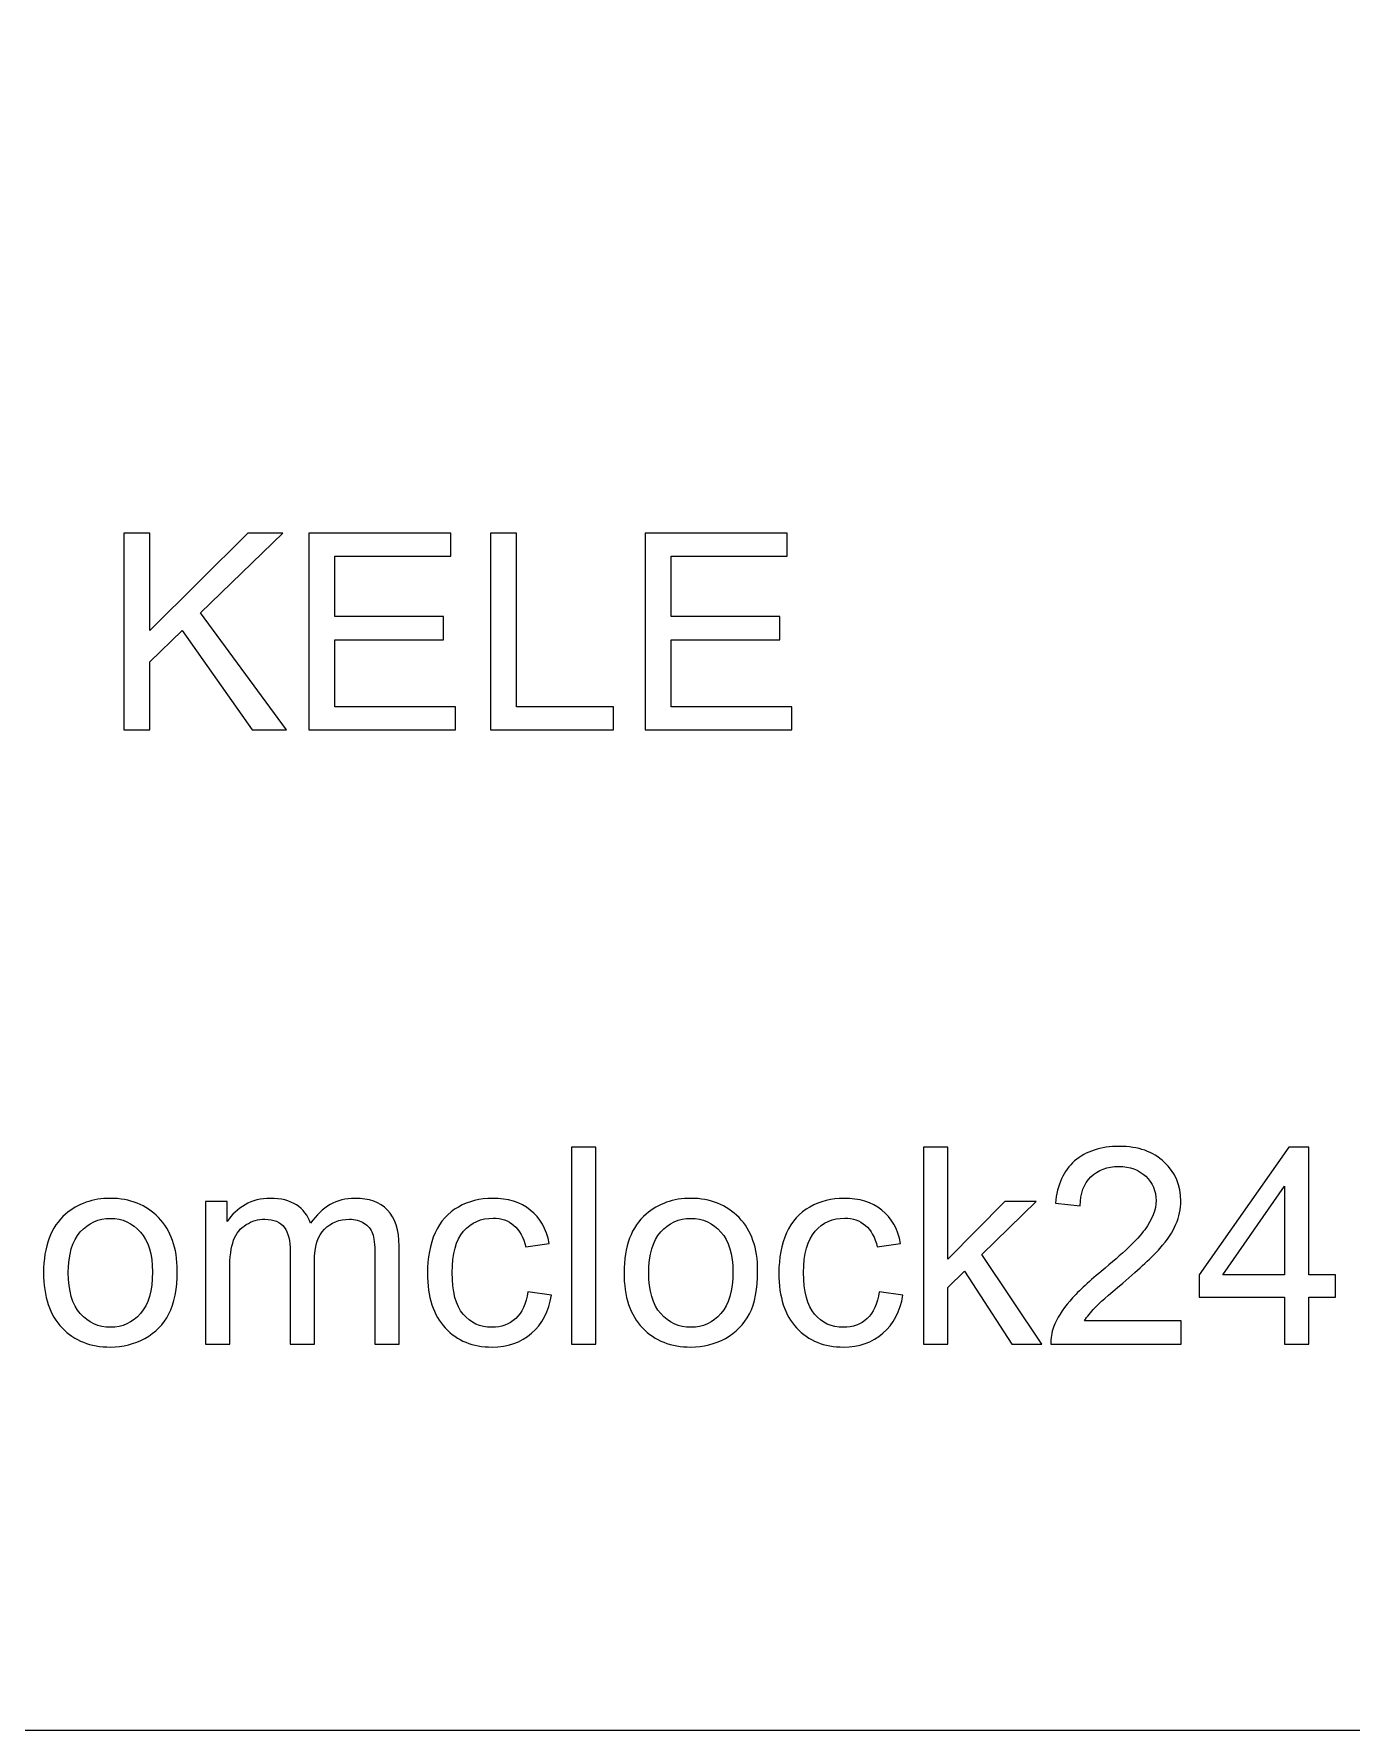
# Model space of a CAD drawing. Header units: millimetres. Extents: x -450 to 450, y -300 to 300.
# Drawn here: x 43.6 to 84.2, y -300 to -247.8 of the extents above; entities that cross this region are included whole.
import ezdxf

# ---------------------------------------------------------------- set-up
doc = ezdxf.new("R2010")
doc.units = ezdxf.units.MM
doc.header["$MEASUREMENT"] = 0
doc.layers.add('Layer 1', color=7, linetype='Continuous')

msp = doc.modelspace()

# ---------------------------------------------------------------- linework, layer by layer
at = {"layer": 'Layer 1', "color": 250, "lineweight": 20}
msp.add_lwpolyline([(-450, -300), (450, -300), (450, 300), (-450, 300), (-450, -300)], close=True, dxfattribs=at)
at = {"layer": 'Layer 1', "color": 250}
for points, knots in [([(46.4088, -269.1918), (46.4088, -269.1918), (46.4088, -263.1296), (46.4088, -263.1296), (46.4088, -263.1296), (46.4088, -263.1296), (47.2131, -263.1296), (47.2131, -263.1296), (47.2131, -263.1296), (47.2131, -263.1296), (47.2131, -266.1353), (47.2131, -266.1353), (47.2131, -266.1353), (47.2131, -266.1353), (50.2244, -263.1296), (50.2244, -263.1296), (50.2244, -263.1296), (50.2244, -263.1296), (51.311, -263.1296), (51.311, -263.1296), (51.311, -263.1296), (51.311, -263.1296), (48.7682, -265.5878), (48.7682, -265.5878), (48.7682, -265.5878), (48.7682, -265.5878), (51.4211, -269.1918), (51.4211, -269.1918), (51.4211, -269.1918), (51.4211, -269.1918), (50.3627, -269.1918), (50.3627, -269.1918), (50.3627, -269.1918), (50.3627, -269.1918), (48.2051, -266.1325), (48.2051, -266.1325), (48.2051, -266.1325), (48.2051, -266.1325), (47.2131, -267.0921), (47.2131, -267.0921), (47.2131, -267.0921), (47.2131, -267.0921), (47.2131, -269.1918), (47.2131, -269.1918), (47.2131, -269.1918), (47.2131, -269.1918), (46.4088, -269.1918), (46.4088, -269.1918)], [0, 0, 0, 0, 0.0769231, 0.0769231, 0.0769231, 0.0769231, 0.1538462, 0.1538462, 0.1538462, 0.1538462, 0.2307692, 0.2307692, 0.2307692, 0.2307692, 0.3076923, 0.3076923, 0.3076923, 0.3076923, 0.3846154, 0.3846154, 0.3846154, 0.3846154, 0.4615385, 0.4615385, 0.4615385, 0.4615385, 0.5384615, 0.5384615, 0.5384615, 0.5384615, 0.6153846, 0.6153846, 0.6153846, 0.6153846, 0.6923077, 0.6923077, 0.6923077, 0.6923077, 0.7692308, 0.7692308, 0.7692308, 0.7692308, 0.8461538, 0.8461538, 0.8461538, 0.8461538, 1, 1, 1, 1]), ([(52.1069, -269.1918), (52.1069, -269.1918), (52.1069, -263.1296), (52.1069, -263.1296), (52.1069, -263.1296), (52.1069, -263.1296), (56.4842, -263.1296), (56.4842, -263.1296), (56.4842, -263.1296), (56.4842, -263.1296), (56.4842, -263.8408), (56.4842, -263.8408), (56.4842, -263.8408), (56.4842, -263.8408), (52.9112, -263.8408), (52.9112, -263.8408), (52.9112, -263.8408), (52.9112, -263.8408), (52.9112, -265.7035), (52.9112, -265.7035), (52.9112, -265.7035), (52.9112, -265.7035), (56.2556, -265.7035), (56.2556, -265.7035), (56.2556, -265.7035), (56.2556, -265.7035), (56.2556, -266.4147), (56.2556, -266.4147), (56.2556, -266.4147), (56.2556, -266.4147), (52.9112, -266.4147), (52.9112, -266.4147), (52.9112, -266.4147), (52.9112, -266.4147), (52.9112, -268.4806), (52.9112, -268.4806), (52.9112, -268.4806), (52.9112, -268.4806), (56.6281, -268.4806), (56.6281, -268.4806), (56.6281, -268.4806), (56.6281, -268.4806), (56.6281, -269.1918), (56.6281, -269.1918), (56.6281, -269.1918), (56.6281, -269.1918), (52.1069, -269.1918), (52.1069, -269.1918)], [0, 0, 0, 0, 0.0769231, 0.0769231, 0.0769231, 0.0769231, 0.1538462, 0.1538462, 0.1538462, 0.1538462, 0.2307692, 0.2307692, 0.2307692, 0.2307692, 0.3076923, 0.3076923, 0.3076923, 0.3076923, 0.3846154, 0.3846154, 0.3846154, 0.3846154, 0.4615385, 0.4615385, 0.4615385, 0.4615385, 0.5384615, 0.5384615, 0.5384615, 0.5384615, 0.6153846, 0.6153846, 0.6153846, 0.6153846, 0.6923077, 0.6923077, 0.6923077, 0.6923077, 0.7692308, 0.7692308, 0.7692308, 0.7692308, 0.8461538, 0.8461538, 0.8461538, 0.8461538, 1, 1, 1, 1]), ([(57.7034, -269.1918), (57.7034, -269.1918), (57.7034, -263.1296), (57.7034, -263.1296), (57.7034, -263.1296), (57.7034, -263.1296), (58.5077, -263.1296), (58.5077, -263.1296), (58.5077, -263.1296), (58.5077, -263.1296), (58.5077, -268.4806), (58.5077, -268.4806), (58.5077, -268.4806), (58.5077, -268.4806), (61.488, -268.4806), (61.488, -268.4806), (61.488, -268.4806), (61.488, -268.4806), (61.488, -269.1918), (61.488, -269.1918), (61.488, -269.1918), (61.488, -269.1918), (57.7034, -269.1918), (57.7034, -269.1918)], [0, 0, 0, 0, 0.1428571, 0.1428571, 0.1428571, 0.1428571, 0.2857143, 0.2857143, 0.2857143, 0.2857143, 0.4285714, 0.4285714, 0.4285714, 0.4285714, 0.5714286, 0.5714286, 0.5714286, 0.5714286, 0.7142857, 0.7142857, 0.7142857, 0.7142857, 1, 1, 1, 1]), ([(62.4631, -269.1918), (62.4631, -269.1918), (62.4631, -263.1296), (62.4631, -263.1296), (62.4631, -263.1296), (62.4631, -263.1296), (66.8404, -263.1296), (66.8404, -263.1296), (66.8404, -263.1296), (66.8404, -263.1296), (66.8404, -263.8408), (66.8404, -263.8408), (66.8404, -263.8408), (66.8404, -263.8408), (63.2674, -263.8408), (63.2674, -263.8408), (63.2674, -263.8408), (63.2674, -263.8408), (63.2674, -265.7035), (63.2674, -265.7035), (63.2674, -265.7035), (63.2674, -265.7035), (66.6118, -265.7035), (66.6118, -265.7035), (66.6118, -265.7035), (66.6118, -265.7035), (66.6118, -266.4147), (66.6118, -266.4147), (66.6118, -266.4147), (66.6118, -266.4147), (63.2674, -266.4147), (63.2674, -266.4147), (63.2674, -266.4147), (63.2674, -266.4147), (63.2674, -268.4806), (63.2674, -268.4806), (63.2674, -268.4806), (63.2674, -268.4806), (66.9843, -268.4806), (66.9843, -268.4806), (66.9843, -268.4806), (66.9843, -268.4806), (66.9843, -269.1918), (66.9843, -269.1918), (66.9843, -269.1918), (66.9843, -269.1918), (62.4631, -269.1918), (62.4631, -269.1918)], [0, 0, 0, 0, 0.0769231, 0.0769231, 0.0769231, 0.0769231, 0.1538462, 0.1538462, 0.1538462, 0.1538462, 0.2307692, 0.2307692, 0.2307692, 0.2307692, 0.3076923, 0.3076923, 0.3076923, 0.3076923, 0.3846154, 0.3846154, 0.3846154, 0.3846154, 0.4615385, 0.4615385, 0.4615385, 0.4615385, 0.5384615, 0.5384615, 0.5384615, 0.5384615, 0.6153846, 0.6153846, 0.6153846, 0.6153846, 0.6923077, 0.6923077, 0.6923077, 0.6923077, 0.7692308, 0.7692308, 0.7692308, 0.7692308, 0.8461538, 0.8461538, 0.8461538, 0.8461538, 1, 1, 1, 1]), ([(60.1963, -288.1092), (60.1963, -288.1092), (60.1963, -282.047), (60.1963, -282.047), (60.1963, -282.047), (60.1963, -282.047), (60.9413, -282.047), (60.9413, -282.047), (60.9413, -282.047), (60.9413, -282.047), (60.9413, -288.1092), (60.9413, -288.1092), (60.9413, -288.1092), (60.9413, -288.1092), (60.1963, -288.1092), (60.1963, -288.1092)], [0, 0, 0, 0, 0.2, 0.2, 0.2, 0.2, 0.4, 0.4, 0.4, 0.4, 0.6, 0.6, 0.6, 0.6, 1, 1, 1, 1]), ([(71.0393, -288.1092), (71.0393, -288.1092), (71.0393, -282.047), (71.0393, -282.047), (71.0393, -282.047), (71.0393, -282.047), (71.7844, -282.047), (71.7844, -282.047), (71.7844, -282.047), (71.7844, -282.047), (71.7844, -285.5), (71.7844, -285.5), (71.7844, -285.5), (71.7844, -285.5), (73.5455, -283.715), (73.5455, -283.715), (73.5455, -283.715), (73.5455, -283.715), (74.5078, -283.715), (74.5078, -283.715), (74.5078, -283.715), (74.5078, -283.715), (72.8314, -285.3476), (72.8314, -285.3476), (72.8314, -285.3476), (72.8314, -285.3476), (74.6772, -288.1092), (74.6772, -288.1092), (74.6772, -288.1092), (74.6772, -288.1092), (73.76, -288.1092), (73.76, -288.1092), (73.76, -288.1092), (73.76, -288.1092), (72.3009, -285.8641), (72.3009, -285.8641), (72.3009, -285.8641), (72.3009, -285.8641), (71.7844, -286.3665), (71.7844, -286.3665), (71.7844, -286.3665), (71.7844, -286.3665), (71.7844, -288.1092), (71.7844, -288.1092), (71.7844, -288.1092), (71.7844, -288.1092), (71.0393, -288.1092), (71.0393, -288.1092)], [0, 0, 0, 0, 0.0769231, 0.0769231, 0.0769231, 0.0769231, 0.1538462, 0.1538462, 0.1538462, 0.1538462, 0.2307692, 0.2307692, 0.2307692, 0.2307692, 0.3076923, 0.3076923, 0.3076923, 0.3076923, 0.3846154, 0.3846154, 0.3846154, 0.3846154, 0.4615385, 0.4615385, 0.4615385, 0.4615385, 0.5384615, 0.5384615, 0.5384615, 0.5384615, 0.6153846, 0.6153846, 0.6153846, 0.6153846, 0.6923077, 0.6923077, 0.6923077, 0.6923077, 0.7692308, 0.7692308, 0.7692308, 0.7692308, 0.8461538, 0.8461538, 0.8461538, 0.8461538, 1, 1, 1, 1]), ([(78.9699, -287.398), (78.9699, -287.398), (78.9699, -288.1092), (78.9699, -288.1092), (78.9699, -288.1092), (78.9699, -288.1092), (74.9566, -288.1092), (74.9566, -288.1092), (74.9566, -288.1092), (74.951, -287.93), (74.9806, -287.7578), (75.0441, -287.5913), (75.0441, -287.5913), (75.1471, -287.319), (75.3122, -287.0495), (75.5394, -286.7856), (75.5394, -286.7856), (75.7666, -286.5217), (76.0912, -286.2169), (76.5131, -285.8712), (76.5131, -285.8712), (77.1693, -285.3307), (77.6152, -284.9031), (77.848, -284.5871), (77.848, -284.5871), (78.0823, -284.271), (78.1994, -283.9718), (78.1994, -283.6896), (78.1994, -283.6896), (78.1994, -283.3947), (78.0935, -283.1463), (77.8819, -282.9431), (77.8819, -282.9431), (77.6702, -282.7413), (77.3936, -282.6397), (77.0536, -282.6397), (77.0536, -282.6397), (76.6937, -282.6397), (76.4059, -282.747), (76.19, -282.9614), (76.19, -282.9614), (75.974, -283.1745), (75.8654, -283.4709), (75.8626, -283.8504), (75.8626, -283.8504), (75.8626, -283.8504), (75.1006, -283.7742), (75.1006, -283.7742), (75.1006, -283.7742), (75.1528, -283.2042), (75.3503, -282.7695), (75.6918, -282.4704), (75.6918, -282.4704), (76.0347, -282.1712), (76.4933, -282.0216), (77.0705, -282.0216), (77.0705, -282.0216), (77.6519, -282.0216), (78.1133, -282.1825), (78.452, -282.5057), (78.452, -282.5057), (78.792, -282.8288), (78.9614, -283.2296), (78.9614, -283.7065), (78.9614, -283.7065), (78.9614, -283.9492), (78.912, -284.1877), (78.8118, -284.422), (78.8118, -284.422), (78.713, -284.6576), (78.5479, -284.9046), (78.3179, -285.1642), (78.3179, -285.1642), (78.0865, -285.4224), (77.7041, -285.7794), (77.1707, -286.231), (77.1707, -286.231), (76.7234, -286.6064), (76.4355, -286.8604), (76.3085, -286.9944), (76.3085, -286.9944), (76.1815, -287.1285), (76.0771, -287.2625), (75.9938, -287.398), (75.9938, -287.398), (75.9938, -287.398), (78.9699, -287.398), (78.9699, -287.398)], [0, 0, 0, 0, 0.0434783, 0.0434783, 0.0434783, 0.0434783, 0.0869565, 0.0869565, 0.0869565, 0.0869565, 0.1304348, 0.1304348, 0.1304348, 0.1304348, 0.173913, 0.173913, 0.173913, 0.173913, 0.2173913, 0.2173913, 0.2173913, 0.2173913, 0.2608696, 0.2608696, 0.2608696, 0.2608696, 0.3043478, 0.3043478, 0.3043478, 0.3043478, 0.3478261, 0.3478261, 0.3478261, 0.3478261, 0.3913043, 0.3913043, 0.3913043, 0.3913043, 0.4347826, 0.4347826, 0.4347826, 0.4347826, 0.4782609, 0.4782609, 0.4782609, 0.4782609, 0.5217391, 0.5217391, 0.5217391, 0.5217391, 0.5652174, 0.5652174, 0.5652174, 0.5652174, 0.6086957, 0.6086957, 0.6086957, 0.6086957, 0.6521739, 0.6521739, 0.6521739, 0.6521739, 0.6956522, 0.6956522, 0.6956522, 0.6956522, 0.7391304, 0.7391304, 0.7391304, 0.7391304, 0.7826087, 0.7826087, 0.7826087, 0.7826087, 0.826087, 0.826087, 0.826087, 0.826087, 0.8695652, 0.8695652, 0.8695652, 0.8695652, 0.9130435, 0.9130435, 0.9130435, 0.9130435, 1, 1, 1, 1]), ([(82.1547, -288.1092), (82.1547, -288.1092), (82.1547, -286.6614), (82.1547, -286.6614), (82.1547, -286.6614), (82.1547, -286.6614), (79.5216, -286.6614), (79.5216, -286.6614), (79.5216, -286.6614), (79.5216, -286.6614), (79.5216, -285.9756), (79.5216, -285.9756), (79.5216, -285.9756), (79.5216, -285.9756), (82.2902, -282.047), (82.2902, -282.047), (82.2902, -282.047), (82.2902, -282.047), (82.8998, -282.047), (82.8998, -282.047), (82.8998, -282.047), (82.8998, -282.047), (82.8998, -285.9756), (82.8998, -285.9756), (82.8998, -285.9756), (82.8998, -285.9756), (83.7211, -285.9756), (83.7211, -285.9756), (83.7211, -285.9756), (83.7211, -285.9756), (83.7211, -286.6614), (83.7211, -286.6614), (83.7211, -286.6614), (83.7211, -286.6614), (82.8998, -286.6614), (82.8998, -286.6614), (82.8998, -286.6614), (82.8998, -286.6614), (82.8998, -288.1092), (82.8998, -288.1092), (82.8998, -288.1092), (82.8998, -288.1092), (82.1547, -288.1092), (82.1547, -288.1092)], [0, 0, 0, 0, 0.0833333, 0.0833333, 0.0833333, 0.0833333, 0.1666667, 0.1666667, 0.1666667, 0.1666667, 0.25, 0.25, 0.25, 0.25, 0.3333333, 0.3333333, 0.3333333, 0.3333333, 0.4166667, 0.4166667, 0.4166667, 0.4166667, 0.5, 0.5, 0.5, 0.5, 0.5833333, 0.5833333, 0.5833333, 0.5833333, 0.6666667, 0.6666667, 0.6666667, 0.6666667, 0.75, 0.75, 0.75, 0.75, 0.8333333, 0.8333333, 0.8333333, 0.8333333, 1, 1, 1, 1]), ([(43.9387, -285.9121), (43.9387, -285.1007), (44.1645, -284.4996), (44.6174, -284.1087), (44.6174, -284.1087), (44.9942, -283.7841), (45.4557, -283.6218), (45.9989, -283.6218), (45.9989, -283.6218), (46.6015, -283.6218), (47.0954, -283.8194), (47.4792, -284.2145), (47.4792, -284.2145), (47.8616, -284.6082), (48.0535, -285.1543), (48.0535, -285.85), (48.0535, -285.85), (48.0535, -286.4144), (47.9689, -286.8575), (47.7995, -287.1807), (47.7995, -287.1807), (47.6302, -287.5038), (47.3832, -287.755), (47.0587, -287.9342), (47.0587, -287.9342), (46.7355, -288.1134), (46.3813, -288.2023), (45.9989, -288.2023), (45.9989, -288.2023), (45.3837, -288.2023), (44.887, -288.0062), (44.5074, -287.6125), (44.5074, -287.6125), (44.1278, -287.2188), (43.9387, -286.6515), (43.9387, -285.9121)], [0, 0, 0, 0, 0.1, 0.1, 0.1, 0.1, 0.2, 0.2, 0.2, 0.2, 0.3, 0.3, 0.3, 0.3, 0.4, 0.4, 0.4, 0.4, 0.5, 0.5, 0.5, 0.5, 0.6, 0.6, 0.6, 0.6, 0.7, 0.7, 0.7, 0.7, 0.8, 0.8, 0.8, 0.8, 1, 1, 1, 1]), ([(48.927, -288.1092), (48.927, -288.1092), (48.927, -283.715), (48.927, -283.715), (48.927, -283.715), (48.927, -283.715), (49.5959, -283.715), (49.5959, -283.715), (49.5959, -283.715), (49.5959, -283.715), (49.5959, -284.3359), (49.5959, -284.3359), (49.5959, -284.3359), (49.7327, -284.1214), (49.9162, -283.9478), (50.1448, -283.818), (50.1448, -283.818), (50.3734, -283.6868), (50.633, -283.6218), (50.9251, -283.6218), (50.9251, -283.6218), (51.2497, -283.6218), (51.5164, -283.6896), (51.7238, -283.8236), (51.7238, -283.8236), (51.9313, -283.9591), (52.078, -284.1468), (52.1627, -284.3895), (52.1627, -284.3895), (52.5126, -283.8773), (52.9656, -283.6218), (53.5244, -283.6218), (53.5244, -283.6218), (53.9619, -283.6218), (54.2991, -283.7418), (54.5334, -283.9831), (54.5334, -283.9831), (54.769, -284.2244), (54.8876, -284.5955), (54.8876, -285.0965), (54.8876, -285.0965), (54.8876, -285.0965), (54.8876, -288.1092), (54.8876, -288.1092), (54.8876, -288.1092), (54.8876, -288.1092), (54.1425, -288.1092), (54.1425, -288.1092), (54.1425, -288.1092), (54.1425, -288.1092), (54.1425, -285.3434), (54.1425, -285.3434), (54.1425, -285.3434), (54.1425, -285.0471), (54.1171, -284.8326), (54.0691, -284.7014), (54.0691, -284.7014), (54.0211, -284.5701), (53.9336, -284.4657), (53.8052, -284.3853), (53.8052, -284.3853), (53.6782, -284.3048), (53.5287, -284.2653), (53.3579, -284.2653), (53.3579, -284.2653), (53.0475, -284.2653), (52.7906, -284.3683), (52.586, -284.5729), (52.586, -284.5729), (52.3814, -284.779), (52.2798, -285.1078), (52.2798, -285.5593), (52.2798, -285.5593), (52.2798, -285.5593), (52.2798, -288.1092), (52.2798, -288.1092), (52.2798, -288.1092), (52.2798, -288.1092), (51.5347, -288.1092), (51.5347, -288.1092), (51.5347, -288.1092), (51.5347, -288.1092), (51.5347, -285.2573), (51.5347, -285.2573), (51.5347, -285.2573), (51.5347, -284.9271), (51.4741, -284.6788), (51.3527, -284.5137), (51.3527, -284.5137), (51.2314, -284.3486), (51.0324, -284.2653), (50.7572, -284.2653), (50.7572, -284.2653), (50.5484, -284.2653), (50.3551, -284.3204), (50.1773, -284.4304), (50.1773, -284.4304), (49.9995, -284.5405), (49.871, -284.7014), (49.7906, -284.9144), (49.7906, -284.9144), (49.7116, -285.1261), (49.6721, -285.4323), (49.6721, -285.8317), (49.6721, -285.8317), (49.6721, -285.8317), (49.6721, -288.1092), (49.6721, -288.1092), (49.6721, -288.1092), (49.6721, -288.1092), (48.927, -288.1092), (48.927, -288.1092)], [0, 0, 0, 0, 0.0344828, 0.0344828, 0.0344828, 0.0344828, 0.0689655, 0.0689655, 0.0689655, 0.0689655, 0.1034483, 0.1034483, 0.1034483, 0.1034483, 0.137931, 0.137931, 0.137931, 0.137931, 0.1724138, 0.1724138, 0.1724138, 0.1724138, 0.2068966, 0.2068966, 0.2068966, 0.2068966, 0.2413793, 0.2413793, 0.2413793, 0.2413793, 0.2758621, 0.2758621, 0.2758621, 0.2758621, 0.3103448, 0.3103448, 0.3103448, 0.3103448, 0.3448276, 0.3448276, 0.3448276, 0.3448276, 0.3793103, 0.3793103, 0.3793103, 0.3793103, 0.4137931, 0.4137931, 0.4137931, 0.4137931, 0.4482759, 0.4482759, 0.4482759, 0.4482759, 0.4827586, 0.4827586, 0.4827586, 0.4827586, 0.5172414, 0.5172414, 0.5172414, 0.5172414, 0.5517241, 0.5517241, 0.5517241, 0.5517241, 0.5862069, 0.5862069, 0.5862069, 0.5862069, 0.6206897, 0.6206897, 0.6206897, 0.6206897, 0.6551724, 0.6551724, 0.6551724, 0.6551724, 0.6896552, 0.6896552, 0.6896552, 0.6896552, 0.7241379, 0.7241379, 0.7241379, 0.7241379, 0.7586207, 0.7586207, 0.7586207, 0.7586207, 0.7931034, 0.7931034, 0.7931034, 0.7931034, 0.8275862, 0.8275862, 0.8275862, 0.8275862, 0.862069, 0.862069, 0.862069, 0.862069, 0.8965517, 0.8965517, 0.8965517, 0.8965517, 0.9310345, 0.9310345, 0.9310345, 0.9310345, 1, 1, 1, 1]), ([(58.85, -286.5005), (58.85, -286.5005), (59.5781, -286.6021), (59.5781, -286.6021), (59.5781, -286.6021), (59.4977, -287.1031), (59.2945, -287.494), (58.9657, -287.7776), (58.9657, -287.7776), (58.6369, -288.0612), (58.2319, -288.2023), (57.7536, -288.2023), (57.7536, -288.2023), (57.1539, -288.2023), (56.6712, -288.0062), (56.3072, -287.6139), (56.3072, -287.6139), (55.9417, -287.2216), (55.7597, -286.66), (55.7597, -285.929), (55.7597, -285.929), (55.7597, -285.4549), (55.8387, -285.0414), (55.9953, -284.6858), (55.9953, -284.6858), (56.152, -284.3316), (56.3904, -284.0649), (56.7122, -283.8886), (56.7122, -283.8886), (57.0325, -283.7107), (57.381, -283.6218), (57.7592, -283.6218), (57.7592, -283.6218), (58.2348, -283.6218), (58.6256, -283.7418), (58.9276, -283.9831), (58.9276, -283.9831), (59.231, -284.2244), (59.4257, -284.5673), (59.5104, -285.0104), (59.5104, -285.0104), (59.5104, -285.0104), (58.7907, -285.1205), (58.7907, -285.1205), (58.7907, -285.1205), (58.7216, -284.8255), (58.6002, -284.604), (58.4239, -284.4544), (58.4239, -284.4544), (58.2489, -284.3062), (58.0372, -284.2315), (57.7889, -284.2315), (57.7889, -284.2315), (57.4135, -284.2315), (57.1087, -284.3655), (56.873, -284.6336), (56.873, -284.6336), (56.6388, -284.9031), (56.5217, -285.3265), (56.5217, -285.9079), (56.5217, -285.9079), (56.5217, -286.4977), (56.6346, -286.9253), (56.8603, -287.192), (56.8603, -287.192), (57.0875, -287.4587), (57.3825, -287.5927), (57.7451, -287.5927), (57.7451, -287.5927), (58.0386, -287.5927), (58.2827, -287.5038), (58.4775, -287.3246), (58.4775, -287.3246), (58.6736, -287.1468), (58.7978, -286.8717), (58.85, -286.5005)], [0, 0, 0, 0, 0.05, 0.05, 0.05, 0.05, 0.1, 0.1, 0.1, 0.1, 0.15, 0.15, 0.15, 0.15, 0.2, 0.2, 0.2, 0.2, 0.25, 0.25, 0.25, 0.25, 0.3, 0.3, 0.3, 0.3, 0.35, 0.35, 0.35, 0.35, 0.4, 0.4, 0.4, 0.4, 0.45, 0.45, 0.45, 0.45, 0.5, 0.5, 0.5, 0.5, 0.55, 0.55, 0.55, 0.55, 0.6, 0.6, 0.6, 0.6, 0.65, 0.65, 0.65, 0.65, 0.7, 0.7, 0.7, 0.7, 0.75, 0.75, 0.75, 0.75, 0.8, 0.8, 0.8, 0.8, 0.85, 0.85, 0.85, 0.85, 0.9, 0.9, 0.9, 0.9, 1, 1, 1, 1]), ([(61.8148, -285.9121), (61.8148, -285.1007), (62.0406, -284.4996), (62.4935, -284.1087), (62.4935, -284.1087), (62.8703, -283.7841), (63.3318, -283.6218), (63.875, -283.6218), (63.875, -283.6218), (64.4776, -283.6218), (64.9715, -283.8194), (65.3553, -284.2145), (65.3553, -284.2145), (65.7377, -284.6082), (65.9296, -285.1543), (65.9296, -285.85), (65.9296, -285.85), (65.9296, -286.4144), (65.845, -286.8575), (65.6756, -287.1807), (65.6756, -287.1807), (65.5063, -287.5038), (65.2593, -287.755), (64.9348, -287.9342), (64.9348, -287.9342), (64.6116, -288.1134), (64.2574, -288.2023), (63.875, -288.2023), (63.875, -288.2023), (63.2598, -288.2023), (62.7631, -288.0062), (62.3835, -287.6125), (62.3835, -287.6125), (62.0039, -287.2188), (61.8148, -286.6515), (61.8148, -285.9121)], [0, 0, 0, 0, 0.1, 0.1, 0.1, 0.1, 0.2, 0.2, 0.2, 0.2, 0.3, 0.3, 0.3, 0.3, 0.4, 0.4, 0.4, 0.4, 0.5, 0.5, 0.5, 0.5, 0.6, 0.6, 0.6, 0.6, 0.7, 0.7, 0.7, 0.7, 0.8, 0.8, 0.8, 0.8, 1, 1, 1, 1]), ([(69.6733, -286.5005), (69.6733, -286.5005), (70.4014, -286.6021), (70.4014, -286.6021), (70.4014, -286.6021), (70.321, -287.1031), (70.1178, -287.494), (69.789, -287.7776), (69.789, -287.7776), (69.4602, -288.0612), (69.0552, -288.2023), (68.5769, -288.2023), (68.5769, -288.2023), (67.9772, -288.2023), (67.4945, -288.0062), (67.1305, -287.6139), (67.1305, -287.6139), (66.765, -287.2216), (66.583, -286.66), (66.583, -285.929), (66.583, -285.929), (66.583, -285.4549), (66.662, -285.0414), (66.8186, -284.6858), (66.8186, -284.6858), (66.9753, -284.3316), (67.2137, -284.0649), (67.5355, -283.8886), (67.5355, -283.8886), (67.8558, -283.7107), (68.2043, -283.6218), (68.5825, -283.6218), (68.5825, -283.6218), (69.0581, -283.6218), (69.4489, -283.7418), (69.7509, -283.9831), (69.7509, -283.9831), (70.0543, -284.2244), (70.249, -284.5673), (70.3337, -285.0104), (70.3337, -285.0104), (70.3337, -285.0104), (69.614, -285.1205), (69.614, -285.1205), (69.614, -285.1205), (69.5449, -284.8255), (69.4235, -284.604), (69.2472, -284.4544), (69.2472, -284.4544), (69.0722, -284.3062), (68.8605, -284.2315), (68.6122, -284.2315), (68.6122, -284.2315), (68.2368, -284.2315), (67.932, -284.3655), (67.6963, -284.6336), (67.6963, -284.6336), (67.4621, -284.9031), (67.345, -285.3265), (67.345, -285.9079), (67.345, -285.9079), (67.345, -286.4977), (67.4579, -286.9253), (67.6836, -287.192), (67.6836, -287.192), (67.9108, -287.4587), (68.2058, -287.5927), (68.5684, -287.5927), (68.5684, -287.5927), (68.8619, -287.5927), (69.106, -287.5038), (69.3008, -287.3246), (69.3008, -287.3246), (69.4969, -287.1468), (69.6211, -286.8717), (69.6733, -286.5005)], [0, 0, 0, 0, 0.05, 0.05, 0.05, 0.05, 0.1, 0.1, 0.1, 0.1, 0.15, 0.15, 0.15, 0.15, 0.2, 0.2, 0.2, 0.2, 0.25, 0.25, 0.25, 0.25, 0.3, 0.3, 0.3, 0.3, 0.35, 0.35, 0.35, 0.35, 0.4, 0.4, 0.4, 0.4, 0.45, 0.45, 0.45, 0.45, 0.5, 0.5, 0.5, 0.5, 0.55, 0.55, 0.55, 0.55, 0.6, 0.6, 0.6, 0.6, 0.65, 0.65, 0.65, 0.65, 0.7, 0.7, 0.7, 0.7, 0.75, 0.75, 0.75, 0.75, 0.8, 0.8, 0.8, 0.8, 0.85, 0.85, 0.85, 0.85, 0.9, 0.9, 0.9, 0.9, 1, 1, 1, 1]), ([(82.1547, -285.9756), (82.1547, -285.9756), (82.1547, -283.2479), (82.1547, -283.2479), (82.1547, -283.2479), (82.1547, -283.2479), (80.254, -285.9756), (80.254, -285.9756), (80.254, -285.9756), (80.254, -285.9756), (82.1547, -285.9756), (82.1547, -285.9756)], [0, 0, 0, 0, 0.25, 0.25, 0.25, 0.25, 0.5, 0.5, 0.5, 0.5, 1, 1, 1, 1]), ([(44.7007, -285.9135), (44.7007, -286.4751), (44.8235, -286.8956), (45.069, -287.1736), (45.069, -287.1736), (45.316, -287.453), (45.625, -287.5927), (45.9989, -287.5927), (45.9989, -287.5927), (46.3686, -287.5927), (46.6763, -287.453), (46.9232, -287.1722), (46.9232, -287.1722), (47.1687, -286.8914), (47.2915, -286.4638), (47.2915, -285.8895), (47.2915, -285.8895), (47.2915, -285.3476), (47.1673, -284.937), (46.9204, -284.659), (46.9204, -284.659), (46.6734, -284.3796), (46.3658, -284.2399), (45.9989, -284.2399), (45.9989, -284.2399), (45.625, -284.2399), (45.316, -284.3782), (45.069, -284.6562), (45.069, -284.6562), (44.8235, -284.9342), (44.7007, -285.3533), (44.7007, -285.9135)], [0, 0, 0, 0, 0.1111111, 0.1111111, 0.1111111, 0.1111111, 0.2222222, 0.2222222, 0.2222222, 0.2222222, 0.3333333, 0.3333333, 0.3333333, 0.3333333, 0.4444444, 0.4444444, 0.4444444, 0.4444444, 0.5555556, 0.5555556, 0.5555556, 0.5555556, 0.6666667, 0.6666667, 0.6666667, 0.6666667, 0.7777778, 0.7777778, 0.7777778, 0.7777778, 1, 1, 1, 1]), ([(62.5768, -285.9135), (62.5768, -286.4751), (62.6996, -286.8956), (62.9451, -287.1736), (62.9451, -287.1736), (63.1921, -287.453), (63.5011, -287.5927), (63.875, -287.5927), (63.875, -287.5927), (64.2447, -287.5927), (64.5524, -287.453), (64.7993, -287.1722), (64.7993, -287.1722), (65.0448, -286.8914), (65.1676, -286.4638), (65.1676, -285.8895), (65.1676, -285.8895), (65.1676, -285.3476), (65.0434, -284.937), (64.7965, -284.659), (64.7965, -284.659), (64.5495, -284.3796), (64.2419, -284.2399), (63.875, -284.2399), (63.875, -284.2399), (63.5011, -284.2399), (63.1921, -284.3782), (62.9451, -284.6562), (62.9451, -284.6562), (62.6996, -284.9342), (62.5768, -285.3533), (62.5768, -285.9135)], [0, 0, 0, 0, 0.1111111, 0.1111111, 0.1111111, 0.1111111, 0.2222222, 0.2222222, 0.2222222, 0.2222222, 0.3333333, 0.3333333, 0.3333333, 0.3333333, 0.4444444, 0.4444444, 0.4444444, 0.4444444, 0.5555556, 0.5555556, 0.5555556, 0.5555556, 0.6666667, 0.6666667, 0.6666667, 0.6666667, 0.7777778, 0.7777778, 0.7777778, 0.7777778, 1, 1, 1, 1])]:
    msp.add_open_spline(points, degree=3, knots=knots, dxfattribs=at)

doc.saveas('drawing.dxf')
